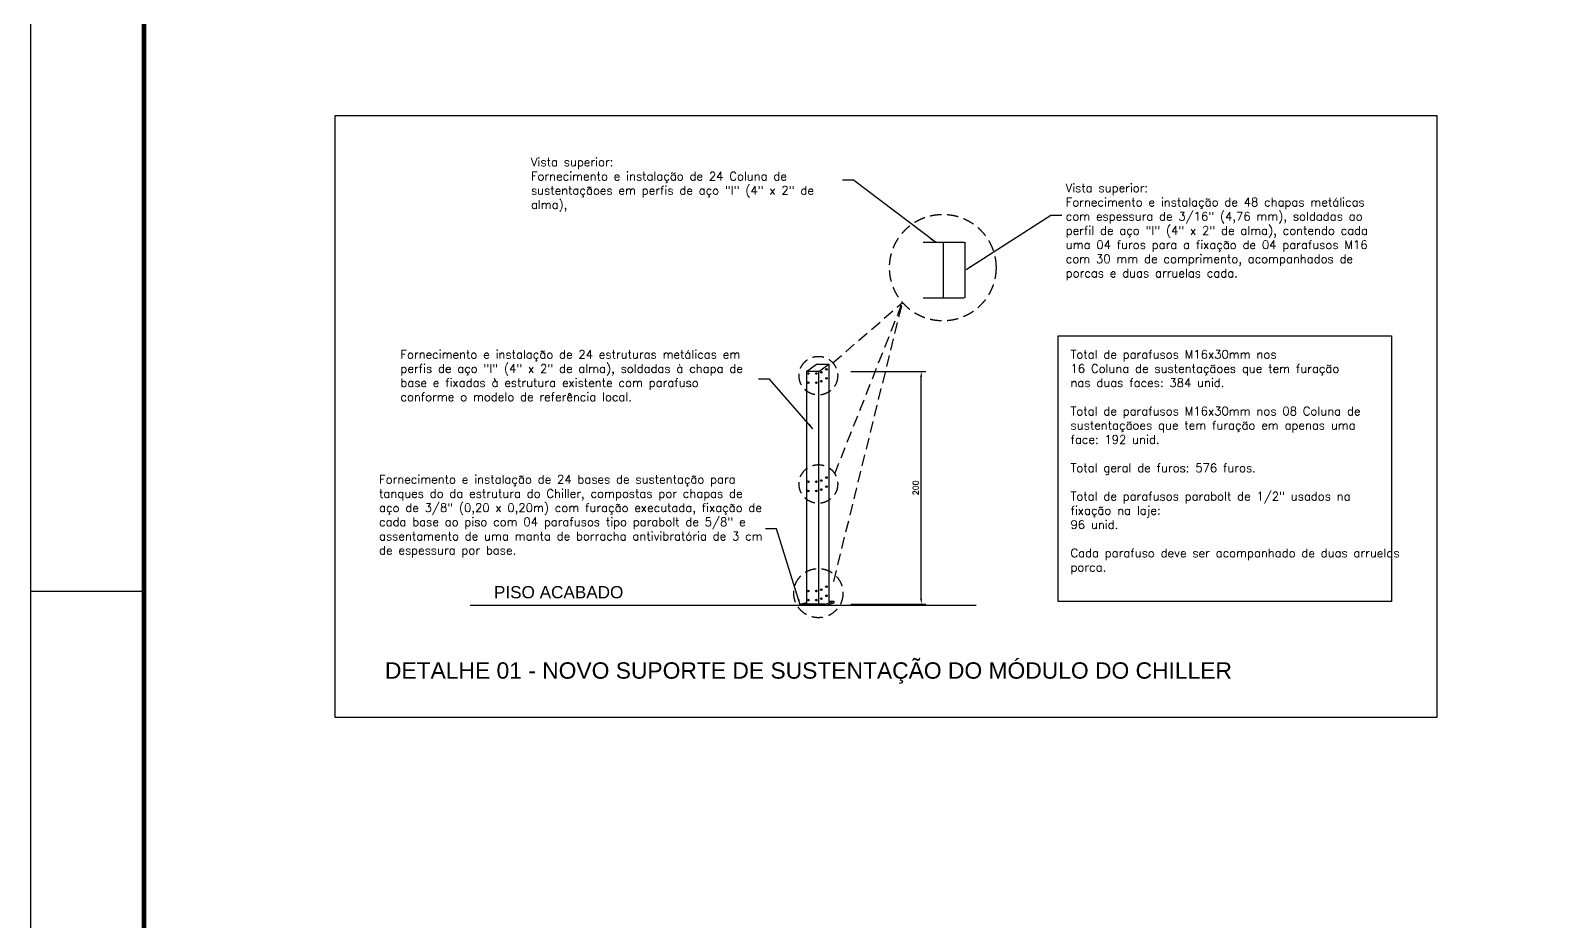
# Model space of a CAD drawing. Header units: millimetres. Extents: x -312439 to 477422, y -331570 to 212570.
# Drawn here: x -185472 to -151762, y -80341 to -60719 of the extents above; entities that cross this region are included whole.
import ezdxf

# ---------------------------------------------------------------- set-up
doc = ezdxf.new("R2010")
doc.units = ezdxf.units.MM
doc.linetypes.add('CONTINU', pattern=[0])
doc.linetypes.add('DASHED', pattern=[0.75, 0.5, -0.25])
doc.layers.add('0.1', color=8, linetype='Continuous', lineweight=13)
doc.layers.add('ARCONDTEXTO', color=4, linetype='Continuous')
doc.layers.add('ARQ-FOLHA', color=7, linetype='Continuous')
doc.styles.add('ROMAND', font='ROMAND.SHX')
doc.styles.add('ROMANS', font='romans.shx', dxfattribs={"height": 187.5})
doc.styles.get("Standard").update_dxf_attribs({"font": 'arial.ttf'})
doc.dimstyles.new('1-50 (MILIMETRO)', dxfattribs={"dimscale": 0, "dimtxt": 125, "dimasz": 125, "dimexe": 100, "dimexo": 100, "dimgap": 50, "dimtad": 0, "dimdec": 0, "dimzin": 0, "dimdsep": 46, "dimtxsty": 'ROMAND', "dimcen": -390, "dimclrd": 1, "dimclre": 1, "dimclrt": 3, "dimadec": 0, "dimazin": 0, "dimtfac": 1, "dimtdec": 0, "dimtix": 1, "dimtmove": 2, "dimatfit": 2, "dimfxl": 1, "dimtvp": 1, "dimtolj": 1, "dimtzin": 0, "dimarcsym": 0})

# ---------------------------------------------------------------- blocks, each defined once
blk = doc.blocks.new('FOLHA A0')
at = {"layer": 'ARQ-FOLHA'}
for p, q in [((0, 0), (0, -841)), ((0, -544), (25, -544))]:
    blk.add_line(p, q, dxfattribs=at)
at = {"layer": 'ARQ-FOLHA', "const_width": 1}
blk.add_lwpolyline([(1179, -10), (25, -10), (25, -831), (1179, -831), (1179, -10)], dxfattribs=at)
blk = doc.blocks.new('*D519')
at = {"color": 1, "lineweight": -2, "transparency": 16777216}
for p, q in [((-167398, -68225), (-165746, -68225)), ((-165846, -73230), (-165846, -68350)), ((-167398, -73355), (-165746, -73355))]:
    blk.add_line(p, q, dxfattribs=at)
at = {"color": 1, "transparency": 16777216}
for points in [[(-165867, -68350), (-165825, -68350), (-165846, -68225)], [(-165867, -73230), (-165825, -73230), (-165846, -73355)]]:
    blk.add_solid(points, dxfattribs=at)
at = {"layer": 'Defpoints', "color": 0, "transparency": 16777216}
for p in [(-167498, -68225), (-165846, -68225), (-167498, -73355)]:
    blk.add_point(p, dxfattribs=at)
at = {"color": 3, "transparency": 16777216, "insert": (-165971, -70790), "char_height": 125, "attachment_point": 5, "rotation": 90, "style": 'ROMAND'}
blk.add_mtext('\\A1;200', dxfattribs=at)

msp = doc.modelspace()

# ---------------------------------------------------------------- linework, layer by layer
at = {"color": 5}
for p, q in [((-165804.337, -65381.021), (-164903.698, -65381.021)), ((-165354.018, -66603.767), (-165354.018, -65381.021)), ((-165804.337, -66603.767), (-164903.698, -66603.767))]:
    msp.add_line(p, q, dxfattribs=at)
at = {"color": 1}
msp.add_line((-164875.918, -66603.767), (-164875.918, -65381.021), dxfattribs=at)
at = {"color": 8, "linetype": 'DASHED', "ltscale": 500}
for p in [(-167792.993, -68038.757), (-167774.356, -72851.662), (-167751.084, -70480.73)]:
    msp.add_line(p, (-166257.995, -66708.604), dxfattribs=at)
at = {"color": 7}
for points in [[(-178770.227, -75840.196), (-154480.068, -75840.196), (-154480.068, -62596.395), (-178770.227, -62596.395)], [(-162827.584, -67442.278), (-155483.005, -67442.278), (-155483.005, -73296.837), (-162827.584, -73296.837)]]:
    msp.add_lwpolyline(points, close=True, dxfattribs=at)
at = {"color": 8, "linetype": 'DASHED', "ltscale": 500}
for centre, radius in [((-165371.225, -65940.172), 1173.391), ((-168112.845, -68319.638), 425.676), ((-168112.845, -70705.071), 425.676), ((-168112.845, -73109.781), 541.749)]:
    msp.add_circle(centre, radius, dxfattribs=at)
for centre in [(-168334.126, -68272.19), (-168156.655, -68272.19), (-168047.934, -68243.952), (-168046.202, -68442.727), (-167935.292, -68178.918), (-167933.56, -68377.693), (-168334.126, -68474.09), (-168156.655, -68474.09), (-168334.126, -70657.624), (-168156.655, -70657.624), (-168047.934, -70629.385), (-167935.292, -70564.352), (-167933.56, -70763.127), (-168334.126, -70859.523), (-168156.655, -70859.523), (-168046.202, -70828.16), (-168334.126, -73062.333), (-168156.655, -73062.333), (-168047.934, -73034.095), (-167935.292, -72969.061), (-167933.56, -73167.836), (-168334.126, -73264.233), (-168156.655, -73264.233), (-168046.202, -73232.87)]:
    msp.add_circle(centre, 18.076)
at = {"layer": '0.1', "color": 7, "linetype": 'CONTINU', "lineweight": -2}
for p, q in [((-168376.199, -68225.309), (-168154.633, -68068.718)), ((-168154.633, -68068.718), (-167884.633, -68068.718)), ((-168106.199, -68225.309), (-167884.633, -68068.718)), ((-167884.633, -68068.718), (-167884.633, -73330.941)), ((-168376.199, -68225.309), (-168376.199, -73355.309)), ((-168106.199, -68225.309), (-168376.199, -68225.309)), ((-168106.199, -73355.309), (-168106.199, -68225.309)), ((-164632.503, -73382.309), (-175787.031, -73382.309)), ((-168511.199, -73355.309), (-168376.199, -73317.307)), ((-167971.199, -73355.309), (-168511.199, -73355.309)), ((-168511.199, -73355.309), (-168511.199, -73382.309)), ((-167971.199, -73355.309), (-167765.34, -73297.36)), ((-167971.199, -73382.309), (-167765.34, -73324.36)), ((-167971.199, -73382.309), (-167971.199, -73355.309)), ((-167765.34, -73297.36), (-167884.633, -73297.36)), ((-167765.34, -73324.36), (-167765.34, -73297.36))]:
    msp.add_line(p, q, dxfattribs=at)

# ---------------------------------------------------------------- block references
at = {"layer": 'ARQ-FOLHA', "xscale": 100, "yscale": 100, "zscale": 100}
msp.add_blockref('FOLHA A0', (-185471.876, -18669.027), dxfattribs=at)

# ---------------------------------------------------------------- texts
at = {"layer": '0.1', "color": 7, "text_generation_flag": 6}
msp.add_text('PISO ACABADO', height=270, rotation=180, dxfattribs=at).set_placement((-175260.743, -73224.413))
at = {"layer": '0.1', "color": 7}
msp.add_text('DETALHE 01 - NOVO SUPORTE DE SUSTENTAÇÃO DO MÓDULO DO CHILLER', height=360, dxfattribs=at).set_placement((-177663.766, -74994.122))
at = {"layer": 'ARCONDTEXTO', "color": 7, "linetype": 'Continuous', "lineweight": -3, "char_height": 187.5, "attachment_point": 3, "style": 'ROMANS'}
for s, width, insert in [('\\pxql;Vista superior:\\PFornecimento e instalação de 24 Coluna de sustentaçãoes em perfis de aço "I" (4" x 2" de alma), ', 7426.95787, (-167019.644, -63519.56)), ('\\pxql;Vista superior:\\PFornecimento e instalação de 48 chapas metálicas com espessura de 3/16" (4,76 mm), soldadas ao perfil de aço "I" (4" x 2" de alma), contendo cada uma 04 furos para a fixação de 04 parafusos M16 com 30 mm de comprimento, acompanhados de porcas e duas arruelas cada.', 7426.95787, (-155235.652, -64091.074)), ('\\pxql;Fornecimento e instalação de 24 estruturas metálicas em perfis de aço "I" (4" x 2" de alma), soldadas à chapa de base e fixadas à estrutura existente com parafuso conforme o modelo de referência local.', 8413.60163, (-168909.614, -67756.465, 14402.798)), ('\\A1;\\pxql;Total de parafusos M16x30mm nos \\P16 Coluna de sustentaçãoes que tem furação nas duas faces: 384 unid.\\P\\PTotal de parafusos M16x30mm nos 08 Coluna de sustentaçãoes que tem furação em apenas uma face: 192 unid.\\P\\PTotal geral de furos: 576 furos.\\P\\PTotal de parafusos parabolt de 1/2" usados na fixação na laje:\\P96 unid.\\P\\PCada parafuso deve ser acompanhado de duas arruelas \\Pporca.', 6943.93198, (-155612.373, -67756.465, 14402.798)), ('\\pxql;Fornecimento e instalação de 24 bases de sustentação para tanques do da estrutura do Chiller, compostas por chapas de aço de 3/8" (0,20 x 0,20m) com furação executada, fixação de cada base ao piso com 04 parafusos tipo parabolt de 5/8" e assentamento de uma manta de borracha antivibratória de 3 cm de espessura por base.', 9193.97779, (-168599.37, -70509.711, 14402.798))]:
    msp.add_mtext_dynamic_manual_height_columns(s, width=width, gutter_width=18.75, heights=[0], dxfattribs=dict(at, insert=insert))

# ---------------------------------------------------------------- dimensions: what is measured, and where the dimension line sits
dim = msp.add_linear_dim(base=(-165846.181, -68225.309), p1=(-167498.189, -73355.309), p2=(-167498.189, -68225.309), angle=90, text='200', dimstyle='1-50 (MILIMETRO)', override={"dimscale": 1})
dim.commit()
dim.dimension.update_dxf_attribs({"geometry": '*D519', "text_midpoint": (-165971.181, -70790.309)})

# ---------------------------------------------------------------- leaders
for points in [[(-165535.405, -65381.021), (-167340.231, -64011.932), (-167582.585, -64011.932)], [(-164852.948, -65979.074), (-162992.104, -64788.005), (-162749.75, -64788.005)], [(-168232.222, -69489.401), (-169187.463, -68400.051), (-169429.817, -68400.051)], [(-168511.199, -73368.809), (-169036.804, -71694.2), (-169279.158, -71694.2)]]:
    msp.add_leader(points, dimstyle='1-50 (MILIMETRO)', override={"dimscale": 1, "dimfxl": 2})

doc.saveas('drawing.dxf')
